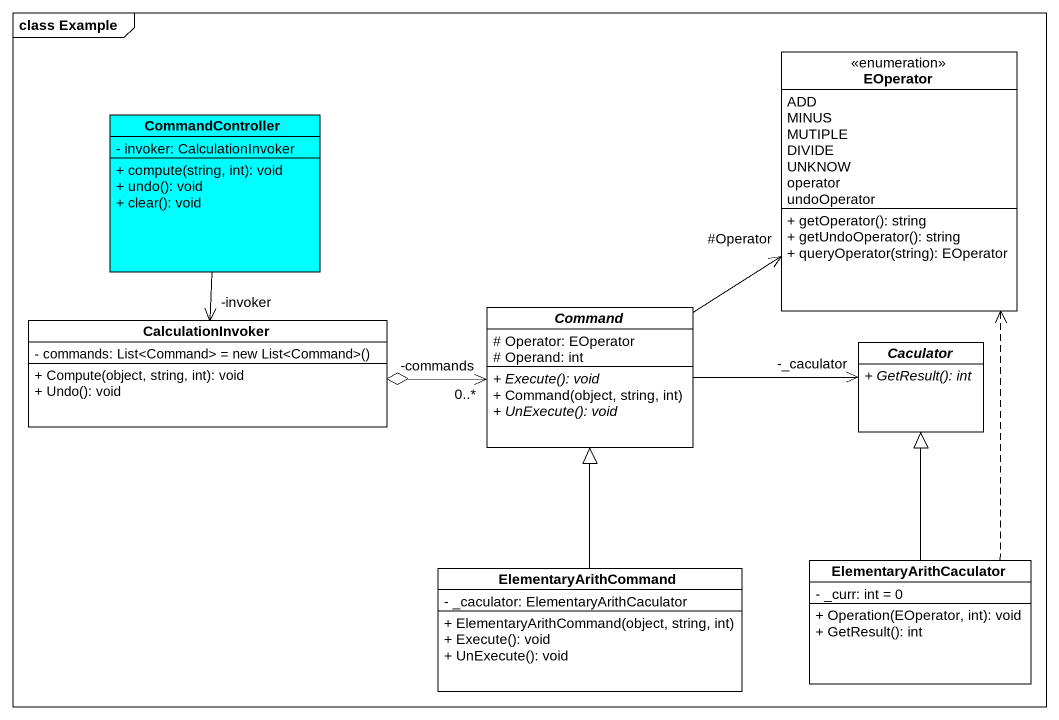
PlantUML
@startuml
mainframe class Example
hide circle
hide empty members
skinparam classAttributeIconSize 0
enum EOperator {
  ADD
  MINUS
  MUTIPLE
  DIVIDE
  UNKNOW
  operator
  undoOperator
  + getOperator(): string
  + getUndoOperator(): string
  + queryOperator(string): EOperator
}
class CommandController #00FEFE {
  - invoker: CalculationInvoker
  + compute(string, int): void
  + undo(): void
  + clear(): void
}
class CalculationInvoker {
  {field} - commands: List<Command> = new List<Command>()
  + Compute(object, string, int): void
  + Undo(): void
}
abstract class Command {
  # Operator: EOperator
  # Operand: int
  {abstract} + Execute(): void
  + Command(object, string, int)
  {abstract} + UnExecute(): void
}
abstract class Caculator {
  {abstract} + GetResult(): int
}
class ElementaryArithCommand {
  - _caculator: ElementaryArithCaculator
  + ElementaryArithCommand(object, string, int)
  + Execute(): void
  + UnExecute(): void
}
class ElementaryArithCaculator {
  - _curr: int = 0
  + Operation(EOperator, int): void
  + GetResult(): int
}
CommandController --> "-invoker" CalculationInvoker
CalculationInvoker o-right-> "-commands\n0..*" Command
Command -up-> "#Operator" EOperator
Command -right-> "-_caculator" Caculator
ElementaryArithCommand -up-|> Command
ElementaryArithCaculator .up.> EOperator
ElementaryArithCaculator -up-|> Caculator
@enduml
